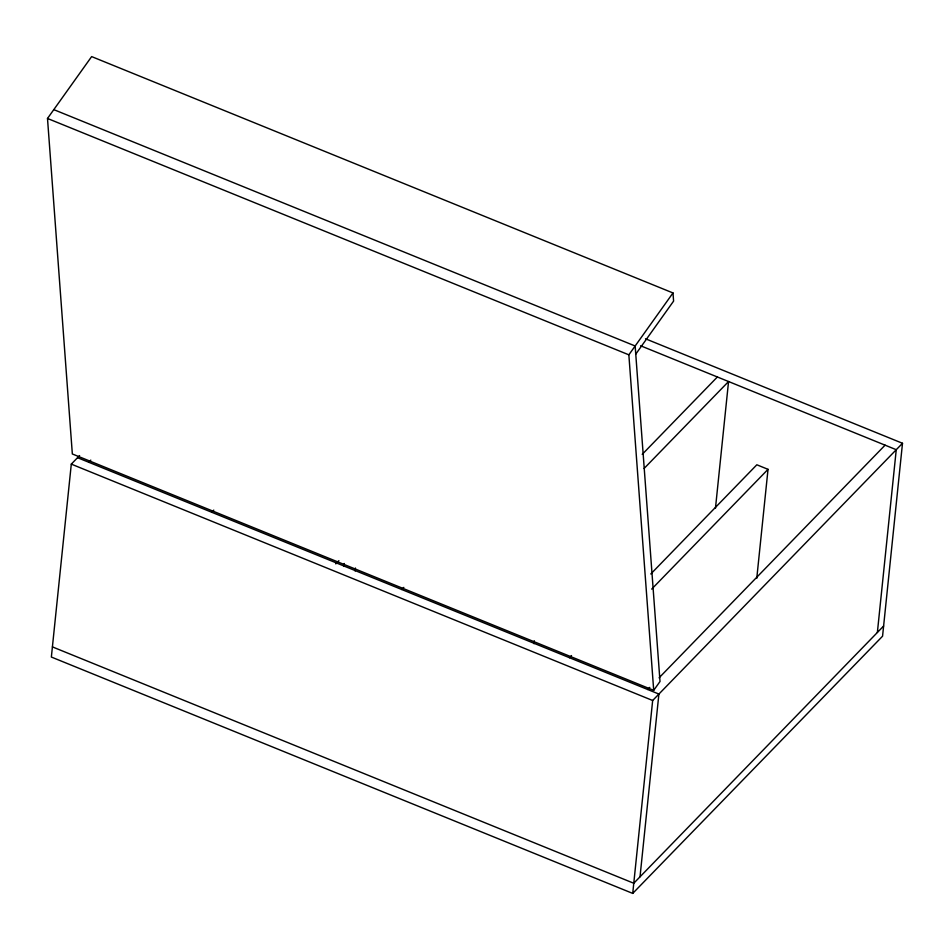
<?xml version="1.0" encoding="UTF-8"?>
<svg xmlns="http://www.w3.org/2000/svg" width="950" height="950" viewBox="0 0 950 950"><rect width="100%" height="100%" fill="white"/><g stroke="black" fill="none" stroke-linecap="round" stroke-linejoin="round"><path stroke-width="1.43" d="M79.598 455.572L71.297 464.122L51.359 657.044L632.724 893.404L882.562 636.203L902.5 443.282L645.489 338.782M343.947 566.438L344.256 563.492M355.134 570.986L355.442 568.029M534.007 643.708L534.316 640.763M632.724 893.404L652.662 700.494L902.5 443.282M640.015 876.826L658.896 694.058L77.544 457.698M715.457 508.286L728.555 381.532L644.124 468.445M756.758 578.408L768.028 469.336L756.841 464.787L650.797 573.966M877.373 632.474L896.254 449.706L640.621 345.776M53.806 109.63L635.158 345.99L660.012 681.494L653.707 690.341L72.343 453.969L47.5 118.465L91.639 56.596L672.992 292.956L673.597 301.103L635.764 354.136M653.707 690.341L628.852 354.825L672.992 292.956M88.718 462.246L90.784 460.121M211.708 512.24L213.762 510.126M335.777 563.884L338.877 560.702M401.767 589.511L403.821 587.397M642.212 454.361L717.369 376.984M569.466 657.697L571.52 655.571M651.688 589.107L768.028 469.336M647.722 689.51L649.788 687.384M659.074 677.825L885.079 445.17M883.619 626.05L633.769 883.251L52.416 646.891M47.5 118.465L628.852 354.825M71.297 464.122L652.662 700.494"/></g></svg>
